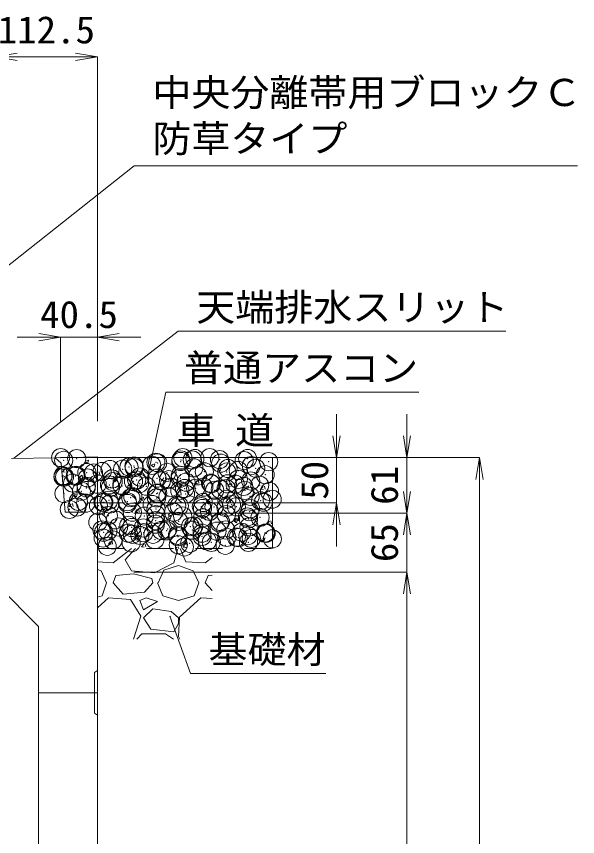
# Model space of a CAD drawing. Units: millimetres at full size. Extents: x 164402 to 209100, y 872507 to 885397.
# Drawn here: x 195573 to 196192, y 882531 to 883435 of the extents above; entities that cross this region are included whole.
import ezdxf
from ezdxf.enums import TextEntityAlignment as Align

# ---------------------------------------------------------------- set-up
doc = ezdxf.new("R2010")
doc.units = ezdxf.units.MM
doc.header["$LTSCALE"] = 40
doc.header["$PDMODE"] = 32
doc.header["$PDSIZE"] = 20
doc.linetypes.add('USER1', pattern=[1.35, 0.75, -0.6])
for name, color, linetype, lineweight in [('0_2', 7, 'Continuous', 13), ('ハッチング', 7, 'Continuous', 5), ('作業エリア', 11, 'Continuous', 13), ('寸法線', 7, 'Continuous', 13), ('本体', 2, 'Continuous', 13), ('補助線', 8, 'Continuous', 13)]:
    doc.layers.add(name, color=color, linetype=linetype, lineweight=lineweight)
doc.styles.add('ＭＳ 明朝', font='')
doc.styles.get('ＭＳ 明朝').set_extended_font_data('MS Mincho')

# ---------------------------------------------------------------- blocks, each defined once
blk = doc.blocks.new('open_arrow')
at = {"color": 0, "linetype": 'Continuous', "lineweight": -2}
blk.add_lwpolyline([(7.5, 1.25), (0, 0), (7.5, -1.25)], dxfattribs=at)

msp = doc.modelspace()

# ---------------------------------------------------------------- linework, layer by layer
at = {"layer": '0_2'}
for p, q in [((195615.9, 882948.36), (195621.9, 882948.48)), ((195621.9, 882948.48), (195891.9, 882948.48))]:
    msp.add_line(p, q, dxfattribs=at)
at = {"layer": '0_2', "linetype": 'USER1', "lineweight": 5}
for p, q in [((195662.4, 882898.48), (195855.4, 882898.48)), ((195662.4, 882848.48), (195855.4, 882848.48))]:
    msp.add_line(p, q, dxfattribs=at)
at = {"layer": 'ハッチング'}
for p, q in [((195649.04, 882943.79), (195651.57, 882942.09)), ((195649.33, 882944.44), (195652.89, 882945.8)), ((195651.64, 882942.06), (195652.67, 882945.13)), ((195853.17, 882948.48), (195855.4, 882948.13)), ((195624, 882932.82), (195626.45, 882935.73)), ((195628.64, 882932.83), (195628.06, 882936.02)), ((195722.05, 882939.72), (195724.58, 882938.02)), ((195722.34, 882940.37), (195725.9, 882941.73)), ((195724.65, 882937.99), (195725.68, 882941.06)), ((195795.06, 882935.66), (195797.58, 882933.95)), ((195795.35, 882936.3), (195798.9, 882937.66)), ((195797.66, 882933.93), (195798.69, 882937)), ((195624, 882932.8), (195627.03, 882932.54)), ((195641.35, 882925.11), (195645.31, 882929.23)), ((195646.3, 882924.45), (195645.74, 882929.28)), ((195660.43, 882929.63), (195662.88, 882932.55)), ((195660.43, 882929.61), (195663.47, 882929.35)), ((195665.08, 882929.64), (195664.49, 882932.83)), ((195679.66, 882923.98), (195683.21, 882925.35)), ((195681.97, 882921.61), (195683, 882924.68)), ((195696.87, 882926.44), (195699.32, 882929.36)), ((195696.87, 882926.43), (195699.91, 882926.16)), ((195701.52, 882926.46), (195700.93, 882929.64)), ((195733.31, 882923.25), (195735.76, 882926.17)), ((195737.96, 882923.27), (195737.37, 882926.45)), ((195641.67, 882924.43), (195646.19, 882923.73)), ((195679.37, 882923.34), (195681.89, 882921.64)), ((195695.57, 882916.7), (195699.52, 882920.82)), ((195695.89, 882916.02), (195700.4, 882915.32)), ((195700.52, 882916.05), (195699.96, 882920.87)), ((195733.31, 882923.24), (195736.34, 882922.97)), ((195752.37, 882919.27), (195754.9, 882917.57)), ((195752.66, 882919.91), (195756.22, 882921.28)), ((195754.97, 882917.54), (195756, 882920.61)), ((195769.74, 882920.05), (195772.78, 882919.78)), ((195769.75, 882920.06), (195772.19, 882922.98)), ((195774.39, 882920.08), (195773.8, 882923.27)), ((195806.18, 882916.88), (195808.63, 882919.79)), ((195806.18, 882916.86), (195809.22, 882916.6)), ((195810.83, 882916.89), (195810.24, 882920.08)), ((195825.67, 882915.85), (195829.23, 882917.21)), ((195827.98, 882913.47), (195829.01, 882916.54)), ((195842.62, 882913.69), (195845.07, 882916.61)), ((195847.27, 882913.71), (195846.68, 882916.89)), ((195636.68, 882906.96), (195639.21, 882905.25)), ((195636.97, 882907.6), (195640.53, 882908.96)), ((195639.28, 882905.23), (195640.31, 882908.29)), ((195749.78, 882908.29), (195753.74, 882912.41)), ((195750.1, 882907.61), (195754.62, 882906.91)), ((195754.73, 882907.64), (195754.17, 882912.46)), ((195825.38, 882915.2), (195827.91, 882913.5)), ((195842.62, 882913.67), (195845.65, 882913.41)), ((195631.05, 882894.6), (195633.5, 882897.52)), ((195635.69, 882894.62), (195635.11, 882897.81)), ((195709.69, 882902.89), (195712.22, 882901.18)), ((195709.98, 882903.53), (195713.54, 882904.9)), ((195712.29, 882901.16), (195713.32, 882904.23)), ((195782.7, 882898.82), (195783.2, 882898.48)), ((195782.99, 882899.46), (195786.54, 882900.83)), ((195783.2, 882898.48), (195785.22, 882897.11)), ((195785.3, 882897.09), (195785.76, 882898.48)), ((195785.76, 882898.48), (195786.33, 882900.16)), ((195804, 882899.88), (195807.95, 882904)), ((195804.32, 882899.2), (195808.84, 882898.5)), ((195808.95, 882899.23), (195808.39, 882904.05)), ((195631.04, 882894.59), (195634.08, 882894.32)), ((195667.3, 882887.15), (195670.85, 882888.51)), ((195667.48, 882891.42), (195669.93, 882894.33)), ((195667.48, 882891.4), (195670.52, 882891.14)), ((195672.13, 882891.43), (195671.54, 882894.62)), ((195703.92, 882888.23), (195706.37, 882891.15)), ((195708.57, 882888.25), (195707.98, 882891.43)), ((195667.01, 882886.5), (195669.53, 882884.8)), ((195669.61, 882884.77), (195670.64, 882887.84)), ((195703.92, 882888.21), (195706.96, 882887.95)), ((195740.01, 882882.43), (195742.54, 882880.73)), ((195740.3, 882883.08), (195743.86, 882884.44)), ((195740.36, 882885.04), (195742.81, 882887.96)), ((195740.36, 882885.03), (195743.39, 882884.76)), ((195742.61, 882880.7), (195743.64, 882883.77)), ((195745, 882885.06), (195744.42, 882888.24)), ((195776.79, 882881.85), (195779.24, 882884.77)), ((195776.79, 882881.84), (195779.83, 882881.57)), ((195781.44, 882881.87), (195780.85, 882885.05)), ((195813.23, 882878.66), (195815.68, 882881.58)), ((195813.31, 882879.01), (195816.87, 882880.37)), ((195815.62, 882876.64), (195816.65, 882879.7)), ((195817.88, 882878.68), (195817.29, 882881.87)), ((195813.02, 882878.36), (195815.54, 882876.66)), ((195813.23, 882878.65), (195816.27, 882878.38)), ((195849.67, 882875.48), (195852.12, 882878.4)), ((195849.67, 882875.46), (195852.7, 882875.2)), ((195854.31, 882875.49), (195853.73, 882878.68)), ((195697.33, 882866.05), (195699.86, 882864.34)), ((195697.62, 882866.69), (195701.18, 882868.06)), ((195699.93, 882864.32), (195700.96, 882867.39)), ((195702.3, 882858.8), (195706.26, 882862.93)), ((195707.25, 882858.15), (195706.69, 882862.98)), ((195770.33, 882861.98), (195772.86, 882860.28)), ((195770.63, 882862.62), (195774.18, 882863.99)), ((195772.94, 882860.25), (195773.97, 882863.32)), ((195674.53, 882853.2), (195676.98, 882856.12)), ((195674.53, 882853.19), (195677.57, 882852.92)), ((195679.18, 882853.22), (195678.59, 882856.41)), ((195702.62, 882858.13), (195707.14, 882857.42)), ((195710.97, 882850.02), (195713.42, 882852.94)), ((195715.62, 882850.03), (195715.03, 882853.22)), ((195756.52, 882850.39), (195760.47, 882854.52)), ((195761.47, 882849.74), (195760.91, 882854.57)), ((195843.34, 882857.91), (195845.87, 882856.21)), ((195843.63, 882858.56), (195847.19, 882859.92)), ((195845.94, 882856.18), (195846.97, 882859.25)), ((195679.74, 882832.71), (195700.14, 882848.48)), ((195692.95, 882835.76), (195704.39, 882848.48)), ((195710.97, 882850), (195714, 882849.74)), ((195750.86, 882846.93), (195746.8, 882832.71)), ((195748.63, 882848.48), (195750.86, 882846.93)), ((195748.79, 882848.48), (195749.85, 882849.75)), ((195751.75, 882848.48), (195751.47, 882850.03)), ((195753.79, 882848.48), (195760, 882833.72)), ((195756.84, 882849.72), (195761.35, 882849.02)), ((195700.06, 882823.56), (195692.95, 882835.76)), ((195781.34, 882832.71), (195788.85, 882838.51)), ((195662.4, 882833.53), (195679.74, 882832.71)), ((195746.8, 882832.71), (195725.46, 882821.53)), ((195735.62, 882824.58), (195751.88, 882829.66)), ((195751.88, 882829.66), (195768.13, 882823.56)), ((195760, 882833.72), (195781.34, 882832.71)), ((195662.4, 882825.12), (195666.53, 882823.56)), ((195666.53, 882823.56), (195672.63, 882810.36)), ((195679.74, 882810.36), (195682.79, 882818.48)), ((195702.09, 882820.52), (195682.79, 882818.48)), ((195725.46, 882821.53), (195700.06, 882823.56)), ((195722.41, 882815.44), (195702.09, 882820.52)), ((195729.52, 882810.36), (195735.62, 882824.58)), ((195768.13, 882823.56), (195774.23, 882810.36)), ((195781.34, 882810.36), (195784.39, 882818.48)), ((195788.85, 882818.95), (195784.39, 882818.48)), ((195667.55, 882796.13), (195672.63, 882810.36)), ((195690.92, 882798.16), (195679.74, 882810.36)), ((195723.43, 882810.36), (195714.28, 882800.2)), ((195723.43, 882810.36), (195722.41, 882815.44)), ((195728.51, 882810.36), (195734.6, 882796.13)), ((195769.15, 882796.13), (195774.23, 882810.36)), ((195788.85, 882802.17), (195781.34, 882810.36)), ((195714.28, 882800.2), (195690.92, 882798.16)), ((195662.4, 882794.62), (195667.55, 882796.13)), ((195674.66, 882794.1), (195662.4, 882782.9)), ((195699.04, 882792.07), (195674.66, 882794.1)), ((195710.22, 882773.78), (195699.04, 882792.07)), ((195716.32, 882794.1), (195709.2, 882791.05)), ((195709.2, 882791.05), (195713.27, 882780.89)), ((195713.27, 882780.89), (195728.51, 882790.04)), ((195728.51, 882790.04), (195716.32, 882794.1)), ((195734.6, 882796.13), (195751.88, 882791.05)), ((195751.88, 882791.05), (195769.15, 882796.13)), ((195776.26, 882794.1), (195752.89, 882772.76)), ((195788.85, 882793.05), (195776.26, 882794.1)), ((195723.43, 882781.91), (195713.27, 882771.75)), ((195743.75, 882778.86), (195723.43, 882781.91)), ((195702.12, 882748.47), (195710.22, 882773.78)), ((195713.27, 882771.75), (195721.4, 882759.56)), ((195751.88, 882771.75), (195743.75, 882778.86)), ((195752.89, 882772.76), (195751.88, 882751.43)), ((195751.88, 882765.65), (195751.88, 882771.75)), ((195746.8, 882756.51), (195751.88, 882765.65)), ((195705.83, 882748.47), (195711.24, 882754.48)), ((195711.24, 882754.48), (195737.65, 882754.48)), ((195721.4, 882759.56), (195746.8, 882756.51)), ((195737.65, 882754.48), (195746.33, 882748.47)), ((195751.88, 882751.43), (195753.12, 882748.47))]:
    msp.add_line(p, q, dxfattribs=at)
for p in [(195625.26, 882945.38), (195639.61, 882947.32), (195726.9, 882943.31), (195728.85, 882942.68), (195754.32, 882944.15), (195754.51, 882945.93), (195756.52, 882948.4), (195767.04, 882945.82), (195769.88, 882947.42), (195786.28, 882948.36), (195797, 882946.28), (195798.32, 882942.33), (195824.12, 882945.13), (195827.95, 882947.41), (195851.23, 882943.98), (195667.64, 882933.14), (195676.38, 882935.3), (195690.28, 882935.72), (195697.27, 882938.22), (195702.76, 882939.1), (195703, 882937.39), (195722.24, 882939.92), (195768.69, 882937.24), (195780.27, 882932.83), (195806.36, 882936.41), (195817.71, 882934.22), (195832.02, 882939.66), (195836.95, 882936.75), (195624.4, 882927.19), (195624.64, 882928.47), (195626.24, 882927.29), (195638.02, 882928.05), (195638.96, 882928.96), (195650.72, 882932.04), (195651.52, 882926.05), (195658.2, 882931.49), (195678.63, 882924.9), (195705.75, 882923.75), (195709.44, 882927.07), (195728.23, 882925.77), (195739.07, 882932.16), (195740.96, 882924.11), (195753.68, 882925.79), (195753.89, 882929.02), (195772.91, 882928.32), (195805, 882932.54), (195817.72, 882924.55), (195847.35, 882929.63), (195635.11, 882920.37), (195650.1, 882915.13), (195650.19, 882916.9), (195662.23, 882919.22), (195675.76, 882918.38), (195676.92, 882915.68), (195679.82, 882921.99), (195689.34, 882918.08), (195689.64, 882917.36), (195702.15, 882922.19), (195708.88, 882919.89), (195716.46, 882916.93), (195732.87, 882922.61), (195743.58, 882915.78), (195759.99, 882921.46), (195770.7, 882914.64), (195779.66, 882915.92), (195787.11, 882920.32), (195788.1, 882919.46), (195805.74, 882919.5), (195814.22, 882919.17), (195823.59, 882916.71), (195831.4, 882922.75), (195841.34, 882918.03), (195625.6, 882908.92), (195644.84, 882911.46), (195727.61, 882908.86), (195728.84, 882909.29), (195740.31, 882905.75), (195753.27, 882912.11), (195758.47, 882914.38), (195759.55, 882908.28), (195791.63, 882912.51), (195797.82, 882913.49), (195804.35, 882914.18), (195824.94, 882912.35), (195830.78, 882905.84), (195852.05, 882911.2), (195641.41, 882900.22), (195649.48, 882898.22), (195668.53, 882899.08), (195669.59, 882899.12), (195675.14, 882901.47), (195676.27, 882897.32), (195695.51, 882899.85), (195695.65, 882897.93), (195699.22, 882904.21), (195701.53, 882905.28), (195722.76, 882896.79), (195727.59, 882904.08), (195779.04, 882899.01), (195805.12, 882902.59), (195810.23, 882896.68), (195842.31, 882900.9), (195845.25, 882899.32), (195855.03, 882902.58), (195631.47, 882891.42), (195639.97, 882894.04), (195663.55, 882895.64), (195700.91, 882888.37), (195726.99, 882891.95), (195746.19, 882888.25), (195749.88, 882895.64), (195752.65, 882895.2), (195777, 882894.49), (195778.27, 882892.47), (195786, 882889.15), (195790.99, 882894.14), (195804.12, 882893.35), (195815.62, 882894.24), (195830.16, 882888.93), (195831.24, 882892.2), (195674.53, 882884.56), (195682.15, 882879.82), (195714.23, 882884.04), (195726.75, 882878.98), (195726.95, 882885.71), (195756.37, 882884.07), (195778.42, 882882.1), (195804.5, 882885.67), (195827.8, 882883.08), (195828.95, 882880.87), (195841.66, 882882.54), (195662.91, 882877.28), (195685.75, 882871.97), (195697.12, 882873.9), (195700.29, 882871.46), (195712.87, 882870.83), (195726.38, 882875.04), (195739.99, 882869.68), (195752.04, 882878.29), (195764.91, 882872.43), (195768.54, 882872.91), (195777.62, 882874.11), (195796.86, 882876.64), (195798.17, 882878), (195829.54, 882872.02), (195667.49, 882868.81), (195669.35, 882866.3), (195673.91, 882867.65), (195696.46, 882865.15), (195700.87, 882864), (195709.29, 882862.74), (195713.58, 882865.68), (195723.58, 882864), (195732.82, 882868.21), (195738.92, 882867.83), (195750.7, 882862.86), (195751.42, 882861.38), (195767.11, 882868.54), (195777.8, 882865.19), (195777.82, 882861.71), (195794.23, 882867.39), (195803.89, 882868.76), (195804.94, 882860.57), (195815.58, 882860.83), (195821.34, 882866.24), (195828.3, 882862.5), (195847.2, 882865.31), (195847.54, 882865.04), (195848.46, 882865.1), (195668.78, 882859.78), (195679.67, 882857.66), (195699.68, 882854.55), (195725.76, 882858.13), (195751.54, 882852.4), (195764.26, 882854.07), (195783.5, 882856.61), (195787.95, 882855.14), (195803.27, 882851.85), (195817.57, 882860.22), (195828.93, 882855.1), (195832.05, 882859.42), (195855.31, 882858.91), (195673.29, 882850.74), (195758.32, 882850.05)]:
    msp.add_point(p, dxfattribs=at)
at = {"layer": '作業エリア'}
msp.add_point((195621.9, 882948.48), dxfattribs=at)
at = {"layer": '寸法線'}
for p, q in [((195549.9, 883389.86), (195662.4, 883389.86)), ((195662.4, 882988.48), (195662.4, 883389.86)), ((195573.9, 883081.24), (195710.4, 883081.24)), ((195621.9, 882988.48), (195621.9, 883081.24)), ((195662.4, 882988.48), (195662.4, 883081.24)), ((195925.8, 882850.48), (195925.8, 882996.48)), ((196003.61, 882839.29), (196003.61, 882996.48)), ((195661.9, 882948.48), (195925.8, 882948.48)), ((195661.9, 882948.48), (196003.61, 882948.48)), ((195661.9, 882948.48), (196083.61, 882948.48)), ((196083.61, 881847.29), (196083.61, 882948.48)), ((196003.61, 882935.29), (196003.61, 882774.29)), ((195702.4, 882898.48), (195925.8, 882898.48)), ((195702.4, 882887.29), (196003.61, 882887.29)), ((195702.4, 882887.29), (196003.61, 882887.29)), ((195702.4, 882822.29), (196003.61, 882822.29)), ((195702.4, 882822.29), (196003.61, 882822.29)), ((196003.61, 881922.29), (196003.61, 882822.29))]:
    msp.add_line(p, q, dxfattribs=at)
at = {"layer": '寸法線', "lineweight": 9}
for points in [[(195509.78, 883117.28), (195702.95, 883269.83), (196191.63, 883269.83)], [(195569.99, 882947.35), (195751.38, 883087.87), (196112.52, 883087.87)]]:
    msp.add_lwpolyline(points, dxfattribs=at)
at = {"layer": '寸法線'}
for points in [[(195717.44, 882924.97), (195737.97, 883020.48), (196016.66, 883020.48)], [(195742.32, 882773.73), (195764.86, 882710.57), (195914.12, 882710.57)]]:
    msp.add_lwpolyline(points, dxfattribs=at)
at = {"layer": '本体'}
for p, q in [((195615.9, 882948.36), (195567.59, 882947.39)), ((195615.9, 882948.36), (195622.39, 882942.5)), ((195622.39, 882942.5), (195626.9, 882888.48)), ((195647.4, 882888.48), (195652.4, 882898.48)), ((195652.4, 882898.48), (195662.4, 882898.48)), ((195626.9, 882888.48), (195647.4, 882888.48)), ((195537.4, 882822.29), (195597.4, 882762.29)), ((195597.4, 881992.81), (195597.4, 882762.29))]:
    msp.add_line(p, q, dxfattribs=at)
at = {"layer": '本体', "lineweight": 20}
msp.add_line((195662.4, 882898.48), (195662.4, 881857.29), dxfattribs=at)
at = {"layer": '本体', "lineweight": 9}
for p, q in [((195662.4, 882713.79), (195659.2, 882711.79)), ((195659.2, 882711.79), (195659.2, 882666.79)), ((195659.2, 882666.79), (195662.4, 882664.79))]:
    msp.add_line(p, q, dxfattribs=at)
at = {"layer": '補助線'}
for p, q in [((195615.9, 882948.36), (195662.4, 882949.29)), ((195662.4, 882898.48), (195662.4, 882949.29)), ((195855.4, 882848.48), (195855.4, 882948.48)), ((195662.4, 882689.29), (195597.4, 882689.29))]:
    msp.add_line(p, q, dxfattribs=at)

# ---------------------------------------------------------------- block references
at = {"layer": '寸法線', "xscale": 3.2, "yscale": 3.2}
for p in [(195549.9, 883389.86), (195662.4, 883081.24)]:
    msp.add_blockref('open_arrow', p, dxfattribs=at)
at = {"layer": '寸法線'}
for p, xscale, yscale, rotation in [((195662.4, 883389.86), 3.2, 3.2, 180), ((195621.9, 883081.24), 3.2, 3.2, 180), ((195925.8, 882948.48), 3.2, 3.2, 90), ((196003.61, 882948.48), 3.2, 3.2, 90), ((196083.61, 882948.48), 3.2, 3.2, 270), ((195717.44, 882924.97), 0.16, 0.16, 77.9), ((196003.61, 882887.29), 3.2, 3.2, 90), ((195925.8, 882898.48), 3.2, 3.2, 270), ((196003.61, 882887.29), 3.2, 3.2, 270), ((196003.61, 882822.29), 3.2, 3.2, 270), ((196003.61, 882822.29), 3.2, 3.2, 270), ((195742.32, 882773.73), 0.16, 0.16, 289.6)]:
    msp.add_blockref('open_arrow', p, dxfattribs=dict(at, xscale=xscale, yscale=yscale, rotation=rotation))

# ---------------------------------------------------------------- texts
at = {"layer": '0_2', "style": 'ＭＳ 明朝', "width": 1.05}
msp.add_text('車 道', height=30.02, dxfattribs=at).set_placement((195749.72, 882954.39), align=Align.BOTTOM_LEFT)
at = {"layer": '寸法線', "style": 'ＭＳ 明朝', "width": 1.05}
for s, p in [('112.5', (195606.15, 883419.86)), ('40.5', (195642.15, 883106.24))]:
    msp.add_text(s, height=30.02, dxfattribs=at).set_placement(p, align=Align.MIDDLE_CENTER)
for s, p in [('中央分離帯用ブロックＣ', (195722.95, 883326.71)), ('防草タイプ', (195722.95, 883275.86))]:
    msp.add_text(s, height=30.02, dxfattribs=at).set_placement(p, align=Align.BOTTOM_LEFT)
for s, p in [('天端排水スリット', (195771.38, 883129.19)), ('普通アスコン', (195757.97, 883062.31)), ('基礎材', (195784.86, 882752.05))]:
    msp.add_text(s, height=30.02, dxfattribs=at).set_placement(p, align=Align.TOP_LEFT)
for s, p in [('50', (195901.68, 882923.48)), ('61', (195978.61, 882917.88)), ('65', (195978.61, 882854.79))]:
    msp.add_text(s, height=30.02, rotation=90, dxfattribs=at).set_placement(p, align=Align.MIDDLE_CENTER)

doc.saveas('drawing.dxf')
